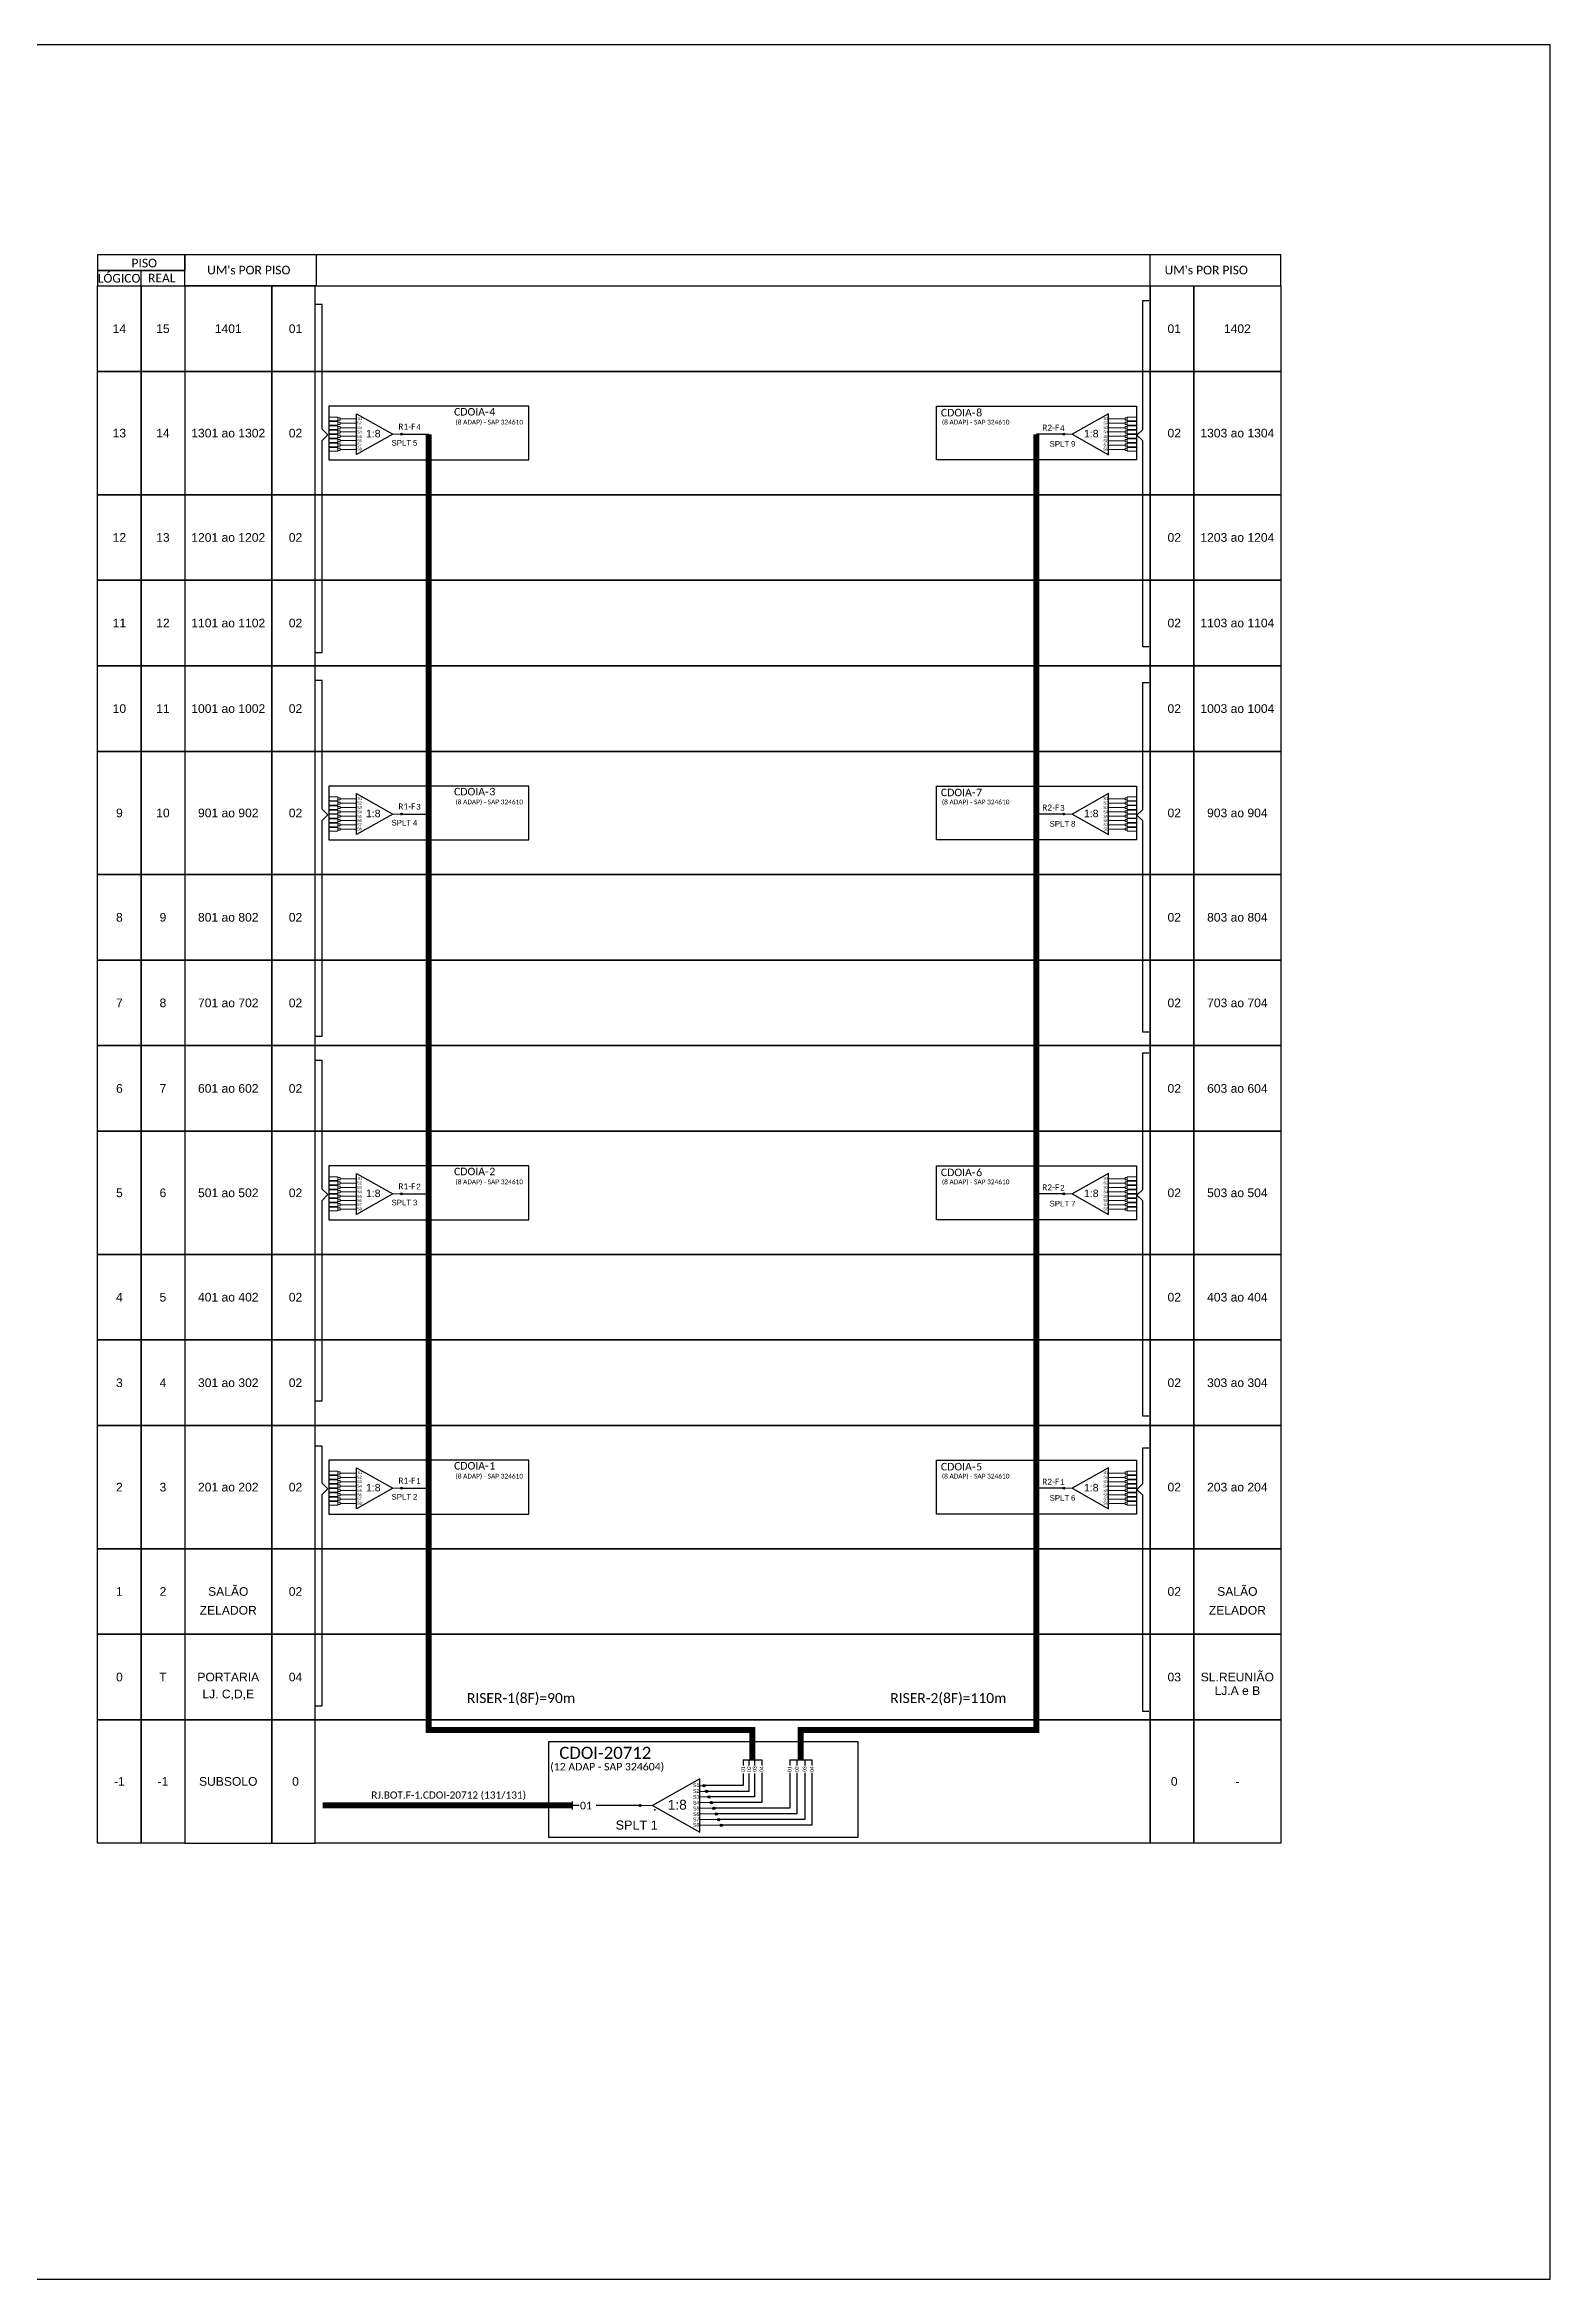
# Model space of a CAD drawing. Extents: x -89 to 1702, y 705 to 1299.
# Drawn here: x 1301 to 1702, y 705 to 1299 of the extents above; entities that cross this region are included whole.
import ezdxf
from ezdxf.enums import TextEntityAlignment as Align

# ---------------------------------------------------------------- set-up
doc = ezdxf.new("R2010")
doc.units = 0
doc.styles.add('ARIAL', font='arial.ttf')
doc.styles.add('WMF-Calibri0', font='CALIBRI.TTF')

# ---------------------------------------------------------------- blocks, each defined once
blk = doc.blocks.new('SPLT_1-8_SC-APC')
at = {"color": 1}
blk.add_lwpolyline([(-7.37, -2.1), (-17.04, -7.55), (-7.37, -13), (-7.37, -2.1)], dxfattribs=at)
at = {"color": 3, "lineweight": 0}
for points in [[(-2.99, -3.51), (-7.37, -3.51)], [(-7.37, -4.66), (-2.99, -4.66)], [(-7.37, -5.82), (-2.99, -5.82)], [(-2.41, -3.02), (-2.41, -4)], [(-2.41, -3.02), (0, -3.02)], [(-2.41, -4), (0, -4)], [(-2.41, -4.17), (-2.41, -5.16)], [(-2.41, -4.17), (0, -4.17)], [(-2.41, -5.16), (0, -5.16)], [(-2.41, -5.32), (-2.41, -6.31)], [(-2.41, -5.32), (0, -5.32)], [(-7.37, -6.97), (-2.99, -6.97)], [(-7.37, -8.12), (-2.99, -8.12)], [(-7.37, -9.28), (-2.99, -9.28)], [(-7.37, -10.43), (-2.99, -10.43)], [(-7.37, -11.58), (-2.99, -11.58)], [(-2.41, -6.31), (0, -6.31)], [(-2.41, -6.48), (-2.41, -7.46)], [(-2.41, -6.48), (0, -6.48)], [(-2.41, -7.46), (0, -7.46)], [(-2.41, -7.63), (-2.41, -8.62)], [(-2.41, -7.63), (0, -7.63)], [(-2.41, -8.62), (0, -8.62)], [(-2.41, -8.78), (-2.41, -9.77)], [(-2.41, -8.78), (0, -8.78)], [(-2.41, -9.77), (0, -9.77)], [(-2.41, -9.94), (-2.41, -10.92)], [(-2.41, -9.94), (0, -9.94)], [(-2.41, -10.92), (0, -10.92)], [(-2.41, -11.09), (-2.41, -12.08)], [(-2.41, -11.09), (0, -11.09)], [(-2.41, -12.08), (0, -12.08)]]:
    blk.add_lwpolyline(points, dxfattribs=at)
for points in [[(-2.99, -3.22), (-2.41, -3.22), (-2.41, -3.8), (-2.99, -3.8)], [(-2.99, -4.38), (-2.41, -4.38), (-2.41, -4.95), (-2.99, -4.95)], [(-2.99, -5.53), (-2.41, -5.53), (-2.41, -6.1), (-2.99, -6.1)], [(-2.99, -6.68), (-2.41, -6.68), (-2.41, -7.26), (-2.99, -7.26)], [(-2.99, -7.84), (-2.41, -7.84), (-2.41, -8.41), (-2.99, -8.41)], [(-2.99, -8.99), (-2.41, -8.99), (-2.41, -9.56), (-2.99, -9.56)], [(-2.99, -10.14), (-2.41, -10.14), (-2.41, -10.72), (-2.99, -10.72)], [(-2.99, -11.3), (-2.41, -11.3), (-2.41, -11.87), (-2.99, -11.87)]]:
    blk.add_lwpolyline(points, close=True, dxfattribs=at)
at = {"color": 1, "lineweight": 0}
blk.add_lwpolyline([(-17.04, -7.55), (-19.26, -7.55)], dxfattribs=at)
at = {"color": 1, "style": 'ARIAL'}
for s, height, p in [('S1', 0.75, (-8.74, -3.78)), ('S2', 0.75, (-8.74, -4.97)), ('S3', 0.75, (-8.74, -6.18)), ('1:8', 2, (-13.91, -8.4)), ('S4', 0.75, (-8.74, -7.36)), ('S5', 0.75, (-8.74, -8.57)), ('S6', 0.75, (-8.74, -9.69)), ('S7', 0.75, (-8.74, -10.78)), ('S8', 0.75, (-8.74, -11.9))]:
    blk.add_text(s, height=height, dxfattribs=at).set_placement(p)
blk = doc.blocks.new('SPLT_1-8_DIV_DIR')
h = blk.add_hatch(color=3)
h.dxf.hatch_style = 1
edge = h.paths.add_edge_path()
edge.add_arc((12.77, 4.04), 0.242, 0, 360)
h = blk.add_hatch(color=3)
h.dxf.hatch_style = 1
edge = h.paths.add_edge_path()
edge.add_arc((13.27, 2.88), 0.242, 0, 360)
h = blk.add_hatch(color=3)
h.dxf.hatch_style = 1
edge = h.paths.add_edge_path()
edge.add_arc((13.77, 1.73), 0.242, 0, 360)
h = blk.add_hatch(color=3)
h.dxf.hatch_style = 1
edge = h.paths.add_edge_path()
edge.add_arc((14.27, 0.58), 0.242, 0, 360)
h = blk.add_hatch(color=3)
h.dxf.hatch_style = 1
edge = h.paths.add_edge_path()
edge.add_arc((14.77, -0.58), 0.242, 0, 360)
h = blk.add_hatch(color=3)
h.dxf.hatch_style = 1
edge = h.paths.add_edge_path()
edge.add_arc((15.27, -1.73), 0.242, 0, 360)
h = blk.add_hatch(color=3)
h.dxf.hatch_style = 1
edge = h.paths.add_edge_path()
edge.add_arc((15.77, -2.88), 0.242, 0, 360)
h = blk.add_hatch(color=3)
h.dxf.hatch_style = 1
edge = h.paths.add_edge_path()
edge.add_arc((16.27, -4.04), 0.242, 0, 360)
at = {"color": 1}
blk.add_lwpolyline([(11.89, 5.45), (2.22, 0), (11.89, -5.45), (11.89, 5.45)], dxfattribs=at)
at = {"color": 1, "lineweight": 0}
blk.add_lwpolyline([(2.22, 0), (0, 0)], dxfattribs=at)
at = {"color": 7, "lineweight": 0}
for points in [[(12.77, 4.04), (11.89, 4.04)], [(11.89, 2.88), (13.27, 2.88)], [(11.89, 1.73), (13.77, 1.73)], [(11.89, 0.58), (14.27, 0.58)], [(11.89, -0.58), (14.77, -0.58)], [(11.89, -1.73), (15.27, -1.73)], [(11.89, -2.88), (15.77, -2.88)], [(11.89, -4.04), (16.27, -4.04)]]:
    blk.add_lwpolyline(points, dxfattribs=at)
at = {"color": 3}
for centre in [(12.77, 4.04), (13.27, 2.88), (13.77, 1.73), (14.27, 0.58), (14.77, -0.58), (15.27, -1.73), (15.77, -2.88), (16.27, -4.04)]:
    blk.add_circle(centre, 0.242, dxfattribs=at)
at = {"color": 1, "style": 'ARIAL'}
for s, height, p in [('1:8', 2, (5.35, -0.85)), ('S1', 0.75, (10.52, 3.77)), ('S2', 0.75, (10.52, 2.58)), ('S3', 0.75, (10.52, 1.37)), ('S4', 0.75, (10.52, 0.19)), ('S5', 0.75, (10.52, -1.02)), ('S6', 0.75, (10.52, -2.14)), ('S7', 0.75, (10.52, -3.24)), ('S8', 0.75, (10.52, -4.36))]:
    blk.add_text(s, height=height, dxfattribs=at).set_placement(p)

msp = doc.modelspace()

# ---------------------------------------------------------------- hatches: boundary and pattern name
h = msp.add_hatch(color=3)
h.dxf.hatch_style = 1
edge = h.paths.add_edge_path()
edge.add_arc((1396.23, 1195.49), 0.256, 0, 360)
h = msp.add_hatch(color=3)
h.dxf.hatch_style = 1
edge = h.paths.add_edge_path()
edge.add_arc((1572.27, 1195.49), 0.256, 0, 360)
h = msp.add_hatch(color=3)
h.dxf.hatch_style = 1
edge = h.paths.add_edge_path()
edge.add_arc((1396.23, 1094.52), 0.256, 0, 360)
h = msp.add_hatch(color=3)
h.dxf.hatch_style = 1
edge = h.paths.add_edge_path()
edge.add_arc((1572.27, 1094.52), 0.256, 0, 360)
h = msp.add_hatch(color=3)
h.dxf.hatch_style = 1
edge = h.paths.add_edge_path()
edge.add_arc((1396.23, 993.54), 0.256, 0, 360)
h = msp.add_hatch(color=3)
h.dxf.hatch_style = 1
edge = h.paths.add_edge_path()
edge.add_arc((1572.27, 993.54), 0.256, 0, 360)
h = msp.add_hatch(color=3)
h.dxf.hatch_style = 1
edge = h.paths.add_edge_path()
edge.add_arc((1396.23, 915.31), 0.256, 0, 360)
h = msp.add_hatch(color=3)
h.dxf.hatch_style = 1
edge = h.paths.add_edge_path()
edge.add_arc((1572.27, 915.31), 0.256, 0, 360)
h = msp.add_hatch(color=3)
h.dxf.hatch_style = 1
edge = h.paths.add_edge_path()
edge.add_arc((1459.66, 830.97), 0.41, 0, 360)

# ---------------------------------------------------------------- linework, layer by layer
for points in [[(863, 705.02), (1701.56, 705.02), (1701.56, 1299.02), (863, 1299.02), (863, 705.02)], [(1338.65, 1234.9), (1629.97, 1234.9), (1629.97, 1243.12), (1338.65, 1243.12), (1338.65, 1243.12), (1338.65, 1239.01)], [(1373.7, 1234.9), (1373.7, 1243.12)], [(1595.24, 1234.9), (1595.24, 1243.12)], [(1327.07, 1234.9), (1327.07, 1239.01)]]:
    msp.add_lwpolyline(points)
for points in [[(1315.5, 1239.01), (1338.65, 1239.01), (1338.65, 1243.12), (1315.5, 1243.12)], [(1315.5, 1234.9), (1338.65, 1234.9), (1338.65, 1239.01), (1315.5, 1239.01)], [(1315.5, 1234.9), (1327.07, 1234.9), (1327.07, 1212.16), (1315.5, 1212.16)], [(1327.07, 1234.9), (1338.65, 1234.9), (1338.65, 1212.16), (1327.07, 1212.16)], [(1361.79, 1234.9), (1338.65, 1234.9), (1338.65, 1212.16), (1361.79, 1212.16)], [(1373.36, 1234.9), (1361.79, 1234.9), (1361.79, 1212.16), (1373.36, 1212.16)], [(1373.36, 1234.9), (1595.26, 1234.9), (1595.26, 1212.16), (1373.36, 1212.16)], [(1595.26, 1234.9), (1606.83, 1234.9), (1606.83, 1212.16), (1595.26, 1212.16)], [(1606.83, 1234.9), (1629.97, 1234.9), (1629.97, 1212.16), (1606.83, 1212.16)], [(1315.5, 1212.16), (1327.07, 1212.16), (1327.07, 1179.41), (1315.5, 1179.41)], [(1327.07, 1212.16), (1338.65, 1212.16), (1338.65, 1179.41), (1327.07, 1179.41)], [(1361.79, 1212.16), (1338.65, 1212.16), (1338.65, 1179.41), (1361.79, 1179.41)], [(1373.36, 1212.16), (1361.79, 1212.16), (1361.79, 1179.41), (1373.36, 1179.41)], [(1373.36, 1212.16), (1595.26, 1212.16), (1595.26, 1179.41), (1373.36, 1179.41)], [(1595.26, 1212.16), (1606.83, 1212.16), (1606.83, 1179.41), (1595.26, 1179.41)], [(1606.83, 1212.16), (1629.97, 1212.16), (1629.97, 1179.41), (1606.83, 1179.41)], [(1315.5, 1179.41), (1327.07, 1179.41), (1327.07, 1156.67), (1315.5, 1156.67)], [(1327.07, 1179.41), (1338.65, 1179.41), (1338.65, 1156.67), (1327.07, 1156.67)], [(1361.79, 1179.41), (1338.65, 1179.41), (1338.65, 1156.67), (1361.79, 1156.67)], [(1373.36, 1179.41), (1361.79, 1179.41), (1361.79, 1156.67), (1373.36, 1156.67)], [(1373.36, 1179.41), (1595.26, 1179.41), (1595.26, 1156.67), (1373.36, 1156.67)], [(1595.26, 1179.41), (1606.83, 1179.41), (1606.83, 1156.67), (1595.26, 1156.67)], [(1606.83, 1179.41), (1629.97, 1179.41), (1629.97, 1156.67), (1606.83, 1156.67)], [(1315.5, 1156.67), (1327.07, 1156.67), (1327.07, 1133.92), (1315.5, 1133.92)], [(1327.07, 1156.67), (1338.65, 1156.67), (1338.65, 1133.92), (1327.07, 1133.92)], [(1327.07, 1156.67), (1338.65, 1156.67), (1338.65, 1133.92), (1327.07, 1133.92)], [(1361.79, 1156.67), (1338.65, 1156.67), (1338.65, 1133.92), (1361.79, 1133.92)], [(1373.36, 1156.67), (1361.79, 1156.67), (1361.79, 1133.92), (1373.36, 1133.92)], [(1373.36, 1156.67), (1595.26, 1156.67), (1595.26, 1133.92), (1373.36, 1133.92)], [(1595.26, 1156.67), (1606.83, 1156.67), (1606.83, 1133.92), (1595.26, 1133.92)], [(1606.83, 1156.67), (1629.97, 1156.67), (1629.97, 1133.92), (1606.83, 1133.92)], [(1315.5, 1133.92), (1327.07, 1133.92), (1327.07, 1111.18), (1315.5, 1111.18)], [(1327.07, 1133.92), (1338.65, 1133.92), (1338.65, 1111.18), (1327.07, 1111.18)], [(1327.07, 1133.92), (1338.65, 1133.92), (1338.65, 1111.18), (1327.07, 1111.18)], [(1361.79, 1133.92), (1338.65, 1133.92), (1338.65, 1111.18), (1361.79, 1111.18)], [(1373.36, 1133.92), (1361.79, 1133.92), (1361.79, 1111.18), (1373.36, 1111.18)], [(1373.36, 1133.92), (1595.26, 1133.92), (1595.26, 1111.18), (1373.36, 1111.18)], [(1595.26, 1133.92), (1606.83, 1133.92), (1606.83, 1111.18), (1595.26, 1111.18)], [(1606.83, 1133.92), (1629.97, 1133.92), (1629.97, 1111.18), (1606.83, 1111.18)], [(1315.5, 1111.18), (1327.07, 1111.18), (1327.07, 1078.44), (1315.5, 1078.44)], [(1327.07, 1111.18), (1338.65, 1111.18), (1338.65, 1078.44), (1327.07, 1078.44)], [(1327.07, 1111.18), (1338.65, 1111.18), (1338.65, 1078.44), (1327.07, 1078.44)], [(1361.79, 1111.18), (1338.65, 1111.18), (1338.65, 1078.44), (1361.79, 1078.44)], [(1373.36, 1111.18), (1361.79, 1111.18), (1361.79, 1078.44), (1373.36, 1078.44)], [(1373.36, 1111.18), (1595.26, 1111.18), (1595.26, 1078.44), (1373.36, 1078.44)], [(1595.26, 1111.18), (1606.83, 1111.18), (1606.83, 1078.44), (1595.26, 1078.44)], [(1606.83, 1111.18), (1629.97, 1111.18), (1629.97, 1078.44), (1606.83, 1078.44)], [(1315.5, 1078.44), (1327.07, 1078.44), (1327.07, 1055.69), (1315.5, 1055.69)], [(1327.07, 1078.44), (1338.65, 1078.44), (1338.65, 1055.69), (1327.07, 1055.69)], [(1327.07, 1078.44), (1338.65, 1078.44), (1338.65, 1055.69), (1327.07, 1055.69)], [(1361.79, 1078.44), (1338.65, 1078.44), (1338.65, 1055.69), (1361.79, 1055.69)], [(1373.36, 1078.44), (1361.79, 1078.44), (1361.79, 1055.69), (1373.36, 1055.69)], [(1373.36, 1078.44), (1595.26, 1078.44), (1595.26, 1055.69), (1373.36, 1055.69)], [(1595.26, 1078.44), (1606.83, 1078.44), (1606.83, 1055.69), (1595.26, 1055.69)], [(1606.83, 1078.44), (1629.97, 1078.44), (1629.97, 1055.69), (1606.83, 1055.69)], [(1315.5, 1055.69), (1327.07, 1055.69), (1327.07, 1032.95), (1315.5, 1032.95)], [(1327.07, 1055.69), (1338.65, 1055.69), (1338.65, 1032.95), (1327.07, 1032.95)], [(1327.07, 1055.69), (1338.65, 1055.69), (1338.65, 1032.95), (1327.07, 1032.95)], [(1361.79, 1055.69), (1338.65, 1055.69), (1338.65, 1032.95), (1361.79, 1032.95)], [(1373.36, 1055.69), (1361.79, 1055.69), (1361.79, 1032.95), (1373.36, 1032.95)], [(1373.36, 1055.69), (1595.26, 1055.69), (1595.26, 1032.95), (1373.36, 1032.95)], [(1595.26, 1055.69), (1606.83, 1055.69), (1606.83, 1032.95), (1595.26, 1032.95)], [(1606.83, 1055.69), (1629.97, 1055.69), (1629.97, 1032.95), (1606.83, 1032.95)], [(1315.5, 1032.95), (1327.07, 1032.95), (1327.07, 1010.21), (1315.5, 1010.21)], [(1327.07, 1032.95), (1338.65, 1032.95), (1338.65, 1010.21), (1327.07, 1010.21)], [(1327.07, 1032.95), (1338.65, 1032.95), (1338.65, 1010.21), (1327.07, 1010.21)], [(1361.79, 1032.95), (1338.65, 1032.95), (1338.65, 1010.21), (1361.79, 1010.21)], [(1373.36, 1032.95), (1361.79, 1032.95), (1361.79, 1010.21), (1373.36, 1010.21)], [(1373.36, 1032.95), (1595.26, 1032.95), (1595.26, 1010.21), (1373.36, 1010.21)], [(1595.26, 1032.95), (1606.83, 1032.95), (1606.83, 1010.21), (1595.26, 1010.21)], [(1606.83, 1032.95), (1629.97, 1032.95), (1629.97, 1010.21), (1606.83, 1010.21)], [(1315.5, 1010.21), (1327.07, 1010.21), (1327.07, 977.46), (1315.5, 977.46)], [(1327.07, 1010.21), (1338.65, 1010.21), (1338.65, 977.46), (1327.07, 977.46)], [(1327.07, 1010.21), (1338.65, 1010.21), (1338.65, 977.46), (1327.07, 977.46)], [(1361.79, 1010.21), (1338.65, 1010.21), (1338.65, 977.46), (1361.79, 977.46)], [(1373.36, 1010.21), (1361.79, 1010.21), (1361.79, 977.46), (1373.36, 977.46)], [(1373.36, 1010.21), (1595.26, 1010.21), (1595.26, 977.46), (1373.36, 977.46)], [(1595.26, 1010.21), (1606.83, 1010.21), (1606.83, 977.46), (1595.26, 977.46)], [(1606.83, 1010.21), (1629.97, 1010.21), (1629.97, 977.46), (1606.83, 977.46)], [(1315.5, 977.46), (1327.07, 977.46), (1327.07, 954.72), (1315.5, 954.72)], [(1327.07, 977.46), (1338.65, 977.46), (1338.65, 954.72), (1327.07, 954.72)], [(1327.07, 977.46), (1338.65, 977.46), (1338.65, 954.72), (1327.07, 954.72)], [(1361.79, 977.46), (1338.65, 977.46), (1338.65, 954.72), (1361.79, 954.72)], [(1373.36, 977.46), (1361.79, 977.46), (1361.79, 954.72), (1373.36, 954.72)], [(1373.36, 977.46), (1595.26, 977.46), (1595.26, 954.72), (1373.36, 954.72)], [(1595.26, 977.46), (1606.83, 977.46), (1606.83, 954.72), (1595.26, 954.72)], [(1606.83, 977.46), (1629.97, 977.46), (1629.97, 954.72), (1606.83, 954.72)], [(1315.5, 954.72), (1327.07, 954.72), (1327.07, 931.97), (1315.5, 931.97)], [(1327.07, 954.72), (1338.65, 954.72), (1338.65, 931.97), (1327.07, 931.97)], [(1327.07, 954.72), (1338.65, 954.72), (1338.65, 931.97), (1327.07, 931.97)], [(1361.79, 954.72), (1338.65, 954.72), (1338.65, 931.97), (1361.79, 931.97)], [(1373.36, 954.72), (1361.79, 954.72), (1361.79, 931.97), (1373.36, 931.97)], [(1373.36, 954.72), (1595.26, 954.72), (1595.26, 931.97), (1373.36, 931.97)], [(1595.26, 954.72), (1606.83, 954.72), (1606.83, 931.97), (1595.26, 931.97)], [(1606.83, 954.72), (1629.97, 954.72), (1629.97, 931.97), (1606.83, 931.97)], [(1315.5, 931.97), (1327.07, 931.97), (1327.07, 899.23), (1315.5, 899.23)], [(1327.07, 931.97), (1338.65, 931.97), (1338.65, 899.23), (1327.07, 899.23)], [(1327.07, 931.97), (1338.65, 931.97), (1338.65, 899.23), (1327.07, 899.23)], [(1361.79, 931.97), (1338.65, 931.97), (1338.65, 899.23), (1361.79, 899.23)], [(1373.36, 931.97), (1361.79, 931.97), (1361.79, 899.23), (1373.36, 899.23)], [(1373.36, 931.97), (1595.26, 931.97), (1595.26, 899.23), (1373.36, 899.23)], [(1595.26, 931.97), (1606.83, 931.97), (1606.83, 899.23), (1595.26, 899.23)], [(1606.83, 931.97), (1629.97, 931.97), (1629.97, 899.23), (1606.83, 899.23)], [(1315.5, 899.23), (1327.07, 899.23), (1327.07, 876.49), (1315.5, 876.49)], [(1327.07, 899.23), (1338.65, 899.23), (1338.65, 876.49), (1327.07, 876.49)], [(1327.07, 899.23), (1338.65, 899.23), (1338.65, 876.49), (1327.07, 876.49)], [(1361.79, 899.23), (1338.65, 899.23), (1338.65, 876.49), (1361.79, 876.49)], [(1373.36, 899.23), (1361.79, 899.23), (1361.79, 876.49), (1373.36, 876.49)], [(1373.36, 899.23), (1595.26, 899.23), (1595.26, 876.49), (1373.36, 876.49)], [(1595.26, 899.23), (1606.83, 899.23), (1606.83, 876.49), (1595.26, 876.49)], [(1606.83, 899.23), (1629.97, 899.23), (1629.97, 876.49), (1606.83, 876.49)], [(1315.5, 876.49), (1327.07, 876.49), (1327.07, 853.74), (1315.5, 853.74)], [(1327.07, 876.49), (1338.65, 876.49), (1338.65, 853.74), (1327.07, 853.74)], [(1361.79, 876.49), (1338.65, 876.49), (1338.65, 853.74), (1361.79, 853.74)], [(1373.36, 876.49), (1361.79, 876.49), (1361.79, 853.74), (1373.36, 853.74)], [(1373.36, 876.49), (1595.26, 876.49), (1595.26, 853.74), (1373.36, 853.74)], [(1595.26, 876.49), (1606.83, 876.49), (1606.83, 853.74), (1595.26, 853.74)], [(1606.83, 876.49), (1629.97, 876.49), (1629.97, 853.74), (1606.83, 853.74)], [(1315.5, 853.74), (1327.07, 853.74), (1327.07, 821), (1315.5, 821)], [(1327.07, 853.74), (1338.65, 853.74), (1338.65, 821), (1327.07, 821)], [(1361.79, 853.74), (1338.65, 853.74), (1338.65, 821), (1361.79, 821)], [(1373.36, 853.74), (1361.79, 853.74), (1361.79, 821), (1373.36, 821)], [(1373.36, 853.74), (1595.26, 853.74), (1595.26, 821), (1373.36, 821)], [(1595.26, 853.74), (1606.83, 853.74), (1606.83, 821), (1595.26, 821)], [(1606.83, 853.74), (1629.97, 853.74), (1629.97, 821), (1606.83, 821)]]:
    msp.add_lwpolyline(points, close=True)
at = {"color": 3}
for points in [[(1373.49, 1137.5), (1375.14, 1137.5), (1375.14, 1193.78), (1376.71, 1195.29), (1375.14, 1196.79), (1375.14, 1230), (1373.49, 1230)], [(1594.9, 1139), (1593.25, 1139), (1593.24, 1193.68), (1591.68, 1195.19), (1593.24, 1196.7), (1593.24, 1231), (1594.9, 1231)], [(1373.49, 1035.5), (1375.14, 1035.5), (1375.14, 1092.8), (1376.71, 1094.31), (1375.14, 1095.82), (1375.14, 1130), (1373.49, 1130)], [(1594.9, 1036.5), (1593.25, 1036.5), (1593.24, 1092.71), (1591.68, 1094.22), (1593.24, 1095.73), (1593.24, 1129.5), (1594.9, 1129.5)], [(1373.49, 938.5), (1375.14, 938.5), (1375.14, 991.83), (1376.71, 993.34), (1375.14, 994.84), (1375.14, 1029), (1373.49, 1029)], [(1594.9, 934.5), (1593.25, 934.5), (1593.24, 991.74), (1591.68, 993.24), (1593.24, 994.75), (1593.24, 1031), (1594.9, 1031)], [(1373.49, 857.5), (1375.14, 857.5), (1375.14, 913.6), (1376.71, 915.11), (1375.14, 916.61), (1375.14, 926.5), (1373.49, 926.5)], [(1594.9, 856), (1593.25, 856), (1593.24, 913.5), (1591.68, 915.01), (1593.24, 916.52), (1593.24, 926), (1594.9, 926)], [(1443.44, 830.98), (1441.66, 830.98)], [(1460.07, 830.98), (1448.04, 830.98)]]:
    msp.add_lwpolyline(points, dxfattribs=at)
at = {"color": 1}
for points in [[(1430.06, 1202.94), (1376.94, 1202.94), (1376.94, 1188.63), (1430.06, 1188.63)], [(1538.44, 1202.94), (1591.56, 1202.94), (1591.56, 1188.63), (1538.44, 1188.63)], [(1430.06, 1101.97), (1376.94, 1101.97), (1376.94, 1087.65), (1430.06, 1087.65)], [(1538.44, 1101.97), (1591.56, 1101.97), (1591.56, 1087.65), (1538.44, 1087.65)], [(1430.06, 1000.99), (1376.94, 1000.99), (1376.94, 986.68), (1430.06, 986.68)], [(1538.44, 1000.99), (1591.56, 1000.99), (1591.56, 986.68), (1538.44, 986.68)], [(1430.06, 922.76), (1376.94, 922.76), (1376.94, 908.44), (1430.06, 908.44)], [(1538.44, 922.76), (1591.56, 922.76), (1591.56, 908.44), (1538.44, 908.44)], [(1435.42, 848), (1517.58, 848), (1517.58, 822.44), (1435.42, 822.44)]]:
    msp.add_lwpolyline(points, close=True, dxfattribs=at)
at = {"color": 3, "lineweight": 0}
for points in [[(1379.38, 1200.02), (1376.96, 1200.02)], [(1379.38, 1200.02), (1379.38, 1199.04)], [(1379.38, 1199.04), (1376.96, 1199.04)], [(1379.38, 1198.87), (1376.96, 1198.87)], [(1379.38, 1197.88), (1376.96, 1197.88)], [(1379.38, 1197.72), (1376.96, 1197.72)], [(1379.38, 1196.73), (1376.96, 1196.73)], [(1379.38, 1196.56), (1376.96, 1196.56)], [(1379.38, 1195.58), (1376.96, 1195.58)], [(1379.38, 1195.41), (1376.96, 1195.41)], [(1379.38, 1194.42), (1376.96, 1194.42)], [(1379.38, 1194.26), (1376.96, 1194.26)], [(1379.38, 1198.87), (1379.38, 1197.88)], [(1379.38, 1197.72), (1379.38, 1196.73)], [(1379.38, 1196.56), (1379.38, 1195.58)], [(1379.38, 1195.41), (1379.38, 1194.42)], [(1379.38, 1194.26), (1379.38, 1193.27)], [(1379.96, 1199.53), (1384.33, 1199.53)], [(1384.33, 1198.38), (1379.96, 1198.38)], [(1384.33, 1197.22), (1379.96, 1197.22)], [(1384.33, 1196.07), (1379.96, 1196.07)], [(1384.33, 1194.92), (1379.96, 1194.92)], [(1379.38, 1193.27), (1376.96, 1193.27)], [(1379.38, 1193.11), (1376.96, 1193.11)], [(1379.38, 1192.12), (1376.96, 1192.12)], [(1379.38, 1191.95), (1376.96, 1191.95)], [(1379.38, 1190.97), (1376.96, 1190.97)], [(1379.38, 1193.11), (1379.38, 1192.12)], [(1379.38, 1191.95), (1379.38, 1190.97)], [(1384.33, 1193.77), (1379.96, 1193.77)], [(1384.33, 1192.61), (1379.96, 1192.61)], [(1384.33, 1191.46), (1379.96, 1191.46)], [(1379.38, 1099.05), (1376.96, 1099.05)], [(1379.38, 1099.05), (1379.38, 1098.06)], [(1379.38, 1098.06), (1376.96, 1098.06)], [(1379.38, 1097.9), (1376.96, 1097.9)], [(1379.38, 1096.91), (1376.96, 1096.91)], [(1379.38, 1096.74), (1376.96, 1096.74)], [(1379.38, 1095.76), (1376.96, 1095.76)], [(1379.38, 1095.59), (1376.96, 1095.59)], [(1379.38, 1094.6), (1376.96, 1094.6)], [(1379.38, 1094.44), (1376.96, 1094.44)], [(1379.38, 1093.45), (1376.96, 1093.45)], [(1379.38, 1093.28), (1376.96, 1093.28)], [(1379.38, 1097.9), (1379.38, 1096.91)], [(1379.38, 1096.74), (1379.38, 1095.76)], [(1379.38, 1095.59), (1379.38, 1094.6)], [(1379.38, 1094.44), (1379.38, 1093.45)], [(1379.38, 1093.28), (1379.38, 1092.3)], [(1379.96, 1098.56), (1384.33, 1098.56)], [(1384.33, 1097.4), (1379.96, 1097.4)], [(1384.33, 1096.25), (1379.96, 1096.25)], [(1384.33, 1095.1), (1379.96, 1095.1)], [(1384.33, 1093.94), (1379.96, 1093.94)], [(1379.38, 1092.3), (1376.96, 1092.3)], [(1379.38, 1092.13), (1376.96, 1092.13)], [(1379.38, 1091.14), (1376.96, 1091.14)], [(1379.38, 1090.98), (1376.96, 1090.98)], [(1379.38, 1089.99), (1376.96, 1089.99)], [(1379.38, 1092.13), (1379.38, 1091.14)], [(1379.38, 1090.98), (1379.38, 1089.99)], [(1384.33, 1092.79), (1379.96, 1092.79)], [(1384.33, 1091.64), (1379.96, 1091.64)], [(1384.33, 1090.48), (1379.96, 1090.48)], [(1379.38, 998.07), (1376.96, 998.07)], [(1379.38, 998.07), (1379.38, 997.09)], [(1379.38, 997.09), (1376.96, 997.09)], [(1379.38, 996.92), (1376.96, 996.92)], [(1379.38, 995.93), (1376.96, 995.93)], [(1379.38, 995.77), (1376.96, 995.77)], [(1379.38, 994.78), (1376.96, 994.78)], [(1379.38, 994.61), (1376.96, 994.61)], [(1379.38, 993.63), (1376.96, 993.63)], [(1379.38, 993.46), (1376.96, 993.46)], [(1379.38, 992.47), (1376.96, 992.47)], [(1379.38, 992.31), (1376.96, 992.31)], [(1379.38, 996.92), (1379.38, 995.93)], [(1379.38, 995.77), (1379.38, 994.78)], [(1379.38, 994.61), (1379.38, 993.63)], [(1379.38, 993.46), (1379.38, 992.47)], [(1379.38, 992.31), (1379.38, 991.32)], [(1379.96, 997.58), (1384.33, 997.58)], [(1384.33, 996.43), (1379.96, 996.43)], [(1384.33, 995.27), (1379.96, 995.27)], [(1384.33, 994.12), (1379.96, 994.12)], [(1384.33, 992.97), (1379.96, 992.97)], [(1379.38, 991.32), (1376.96, 991.32)], [(1379.38, 991.16), (1376.96, 991.16)], [(1379.38, 990.17), (1376.96, 990.17)], [(1379.38, 990), (1376.96, 990)], [(1379.38, 989.02), (1376.96, 989.02)], [(1379.38, 991.16), (1379.38, 990.17)], [(1379.38, 990), (1379.38, 989.02)], [(1384.33, 991.82), (1379.96, 991.82)], [(1384.33, 990.66), (1379.96, 990.66)], [(1384.33, 989.51), (1379.96, 989.51)], [(1379.38, 919.84), (1376.96, 919.84)], [(1379.38, 918.86), (1376.96, 918.86)], [(1379.38, 918.69), (1376.96, 918.69)], [(1379.38, 917.7), (1376.96, 917.7)], [(1379.38, 917.54), (1376.96, 917.54)], [(1379.38, 916.55), (1376.96, 916.55)], [(1379.38, 916.38), (1376.96, 916.38)], [(1379.38, 915.4), (1376.96, 915.4)], [(1379.38, 915.23), (1376.96, 915.23)], [(1379.38, 919.84), (1379.38, 918.86)], [(1379.38, 918.69), (1379.38, 917.7)], [(1379.38, 917.54), (1379.38, 916.55)], [(1379.38, 916.38), (1379.38, 915.4)], [(1379.38, 915.23), (1379.38, 914.24)], [(1379.96, 919.35), (1384.33, 919.35)], [(1384.33, 918.2), (1379.96, 918.2)], [(1384.33, 917.04), (1379.96, 917.04)], [(1384.33, 915.89), (1379.96, 915.89)], [(1379.38, 914.24), (1376.96, 914.24)], [(1379.38, 914.08), (1376.96, 914.08)], [(1379.38, 913.09), (1376.96, 913.09)], [(1379.38, 912.92), (1376.96, 912.92)], [(1379.38, 911.94), (1376.96, 911.94)], [(1379.38, 911.77), (1376.96, 911.77)], [(1379.38, 910.78), (1376.96, 910.78)], [(1379.38, 914.08), (1379.38, 913.09)], [(1379.38, 912.92), (1379.38, 911.94)], [(1379.38, 911.77), (1379.38, 910.78)], [(1384.33, 914.74), (1379.96, 914.74)], [(1384.33, 913.58), (1379.96, 913.58)], [(1384.33, 912.43), (1379.96, 912.43)], [(1384.33, 911.28), (1379.96, 911.28)]]:
    msp.add_lwpolyline(points, dxfattribs=at)
at = {"color": 1}
for points in [[(1384.33, 1200.94), (1394, 1195.49), (1384.33, 1190.05), (1384.33, 1200.94)], [(1384.33, 1099.97), (1394, 1094.52), (1384.33, 1089.07), (1384.33, 1099.97)], [(1384.33, 998.99), (1394, 993.54), (1384.33, 988.1), (1384.33, 998.99)], [(1384.33, 920.76), (1394, 915.31), (1384.33, 909.86), (1384.33, 920.76)], [(1441.66, 832.03), (1441.66, 829.94)]]:
    msp.add_lwpolyline(points, dxfattribs=at)
at = {"color": 3, "lineweight": 0}
for points in [[(1379.96, 1199.82), (1379.38, 1199.82), (1379.38, 1199.24), (1379.96, 1199.24)], [(1379.96, 1198.66), (1379.38, 1198.66), (1379.38, 1198.09), (1379.96, 1198.09)], [(1379.96, 1197.51), (1379.38, 1197.51), (1379.38, 1196.94), (1379.96, 1196.94)], [(1379.96, 1196.36), (1379.38, 1196.36), (1379.38, 1195.78), (1379.96, 1195.78)], [(1379.96, 1195.2), (1379.38, 1195.2), (1379.38, 1194.63), (1379.96, 1194.63)], [(1379.96, 1194.05), (1379.38, 1194.05), (1379.38, 1193.48), (1379.96, 1193.48)], [(1379.96, 1192.9), (1379.38, 1192.9), (1379.38, 1192.33), (1379.96, 1192.33)], [(1379.96, 1191.75), (1379.38, 1191.75), (1379.38, 1191.17), (1379.96, 1191.17)], [(1379.96, 1098.84), (1379.38, 1098.84), (1379.38, 1098.27), (1379.96, 1098.27)], [(1379.96, 1097.69), (1379.38, 1097.69), (1379.38, 1097.12), (1379.96, 1097.12)], [(1379.96, 1096.54), (1379.38, 1096.54), (1379.38, 1095.96), (1379.96, 1095.96)], [(1379.96, 1095.38), (1379.38, 1095.38), (1379.38, 1094.81), (1379.96, 1094.81)], [(1379.96, 1094.23), (1379.38, 1094.23), (1379.38, 1093.66), (1379.96, 1093.66)], [(1379.96, 1093.08), (1379.38, 1093.08), (1379.38, 1092.5), (1379.96, 1092.5)], [(1379.96, 1091.92), (1379.38, 1091.92), (1379.38, 1091.35), (1379.96, 1091.35)], [(1379.96, 1090.77), (1379.38, 1090.77), (1379.38, 1090.2), (1379.96, 1090.2)], [(1379.96, 997.87), (1379.38, 997.87), (1379.38, 997.29), (1379.96, 997.29)], [(1379.96, 996.71), (1379.38, 996.71), (1379.38, 996.14), (1379.96, 996.14)], [(1379.96, 995.56), (1379.38, 995.56), (1379.38, 994.99), (1379.96, 994.99)], [(1379.96, 994.41), (1379.38, 994.41), (1379.38, 993.83), (1379.96, 993.83)], [(1379.96, 993.25), (1379.38, 993.25), (1379.38, 992.68), (1379.96, 992.68)], [(1379.96, 992.1), (1379.38, 992.1), (1379.38, 991.53), (1379.96, 991.53)], [(1379.96, 990.95), (1379.38, 990.95), (1379.38, 990.38), (1379.96, 990.38)], [(1379.96, 989.8), (1379.38, 989.8), (1379.38, 989.22), (1379.96, 989.22)], [(1379.96, 919.64), (1379.38, 919.64), (1379.38, 919.06), (1379.96, 919.06)], [(1379.96, 918.48), (1379.38, 918.48), (1379.38, 917.91), (1379.96, 917.91)], [(1379.96, 917.33), (1379.38, 917.33), (1379.38, 916.76), (1379.96, 916.76)], [(1379.96, 916.18), (1379.38, 916.18), (1379.38, 915.6), (1379.96, 915.6)], [(1379.96, 915.02), (1379.38, 915.02), (1379.38, 914.45), (1379.96, 914.45)], [(1379.96, 913.87), (1379.38, 913.87), (1379.38, 913.3), (1379.96, 913.3)], [(1379.96, 912.72), (1379.38, 912.72), (1379.38, 912.14), (1379.96, 912.14)], [(1379.96, 911.56), (1379.38, 911.56), (1379.38, 910.99), (1379.96, 910.99)]]:
    msp.add_lwpolyline(points, close=True, dxfattribs=at)
at = {"color": 1, "lineweight": 0}
for points in [[(1394, 1195.49), (1396.23, 1195.49)], [(1394, 1094.52), (1396.23, 1094.52)], [(1394, 993.54), (1396.23, 993.54)], [(1394, 915.31), (1396.23, 915.31)]]:
    msp.add_lwpolyline(points, dxfattribs=at)
at = {"color": 5}
for points in [[(1396.23, 1195.49), (1403.49, 1195.49)], [(1396.23, 1094.52), (1403.49, 1094.52)], [(1396.23, 993.54), (1403.49, 993.54)], [(1396.23, 915.31), (1403.49, 915.31)], [(1487.05, 839.47), (1487.02, 836.28), (1476.98, 836.28)], [(1488.58, 839.47), (1488.58, 834.73), (1477.63, 834.73)], [(1490.11, 839.47), (1490.11, 833.24), (1478.28, 833.24)], [(1492.02, 839.67), (1492.02, 831.77), (1478.93, 831.77)], [(1487.05, 843.07), (1487.05, 841.62)], [(1488.58, 843.07), (1488.58, 841.62)], [(1490.11, 843.07), (1490.11, 841.62)], [(1492.02, 843.07), (1492.02, 841.59)], [(1476.35, 836.28), (1476.35, 836.28)]]:
    msp.add_lwpolyline(points, dxfattribs=at)
at = {"color": 5, "const_width": 1.6}
msp.add_lwpolyline([(1403.49, 1195.49), (1403.49, 851), (1489.54, 851), (1489.54, 843.07)], dxfattribs=at)
at = {"color": 6, "const_width": 1.6}
msp.add_lwpolyline([(1502.37, 843.07), (1502.37, 851), (1565.01, 851), (1565.01, 1195.49)], dxfattribs=at)
at = {"color": 6}
for points in [[(1572.27, 1195.49), (1565.01, 1195.49)], [(1572.27, 1094.52), (1565.01, 1094.52)], [(1572.27, 993.54), (1565.01, 993.54)], [(1572.27, 915.31), (1565.01, 915.31)], [(1499.44, 839.67), (1499.44, 830.22), (1479.58, 830.22)], [(1501.36, 839.67), (1501.36, 828.72), (1480.23, 828.72)], [(1503.43, 839.67), (1503.43, 827.23), (1480.88, 827.23)], [(1505.31, 839.67), (1505.31, 825.73), (1481.53, 825.73)], [(1499.44, 843.07), (1499.44, 841.6)], [(1501.36, 843.07), (1501.36, 841.59)], [(1503.43, 843.07), (1503.43, 841.59)], [(1505.31, 843.07), (1505.31, 841.6)]]:
    msp.add_lwpolyline(points, dxfattribs=at)
at = {"color": 5, "ltscale": 0.5}
msp.add_lwpolyline([(1487.05, 843.07), (1492.02, 843.07)], dxfattribs=at)
at = {"color": 6, "ltscale": 0.5}
msp.add_lwpolyline([(1499.44, 843.07), (1505.31, 843.07)], dxfattribs=at)
at = {"color": 1, "const_width": 1.6}
msp.add_lwpolyline([(1375.31, 830.99), (1441.66, 830.98)], dxfattribs=at)
at = {"color": 3}
for centre in [(1396.23, 1195.49), (1572.27, 1195.49), (1396.23, 1094.52), (1572.27, 1094.52), (1396.23, 993.54), (1572.27, 993.54), (1396.23, 915.31), (1572.27, 915.31)]:
    msp.add_circle(centre, 0.256, dxfattribs=at)
msp.add_point((1463.63, 829.79))

# ---------------------------------------------------------------- block references
for p in [(1591.54, 1203.04), (1591.54, 1102.07), (1591.54, 1001.09), (1591.54, 922.86)]:
    msp.add_blockref('SPLT_1-8_SC-APC', p, dxfattribs=at)
at = {"xscale": 1.3, "yscale": 1.3, "zscale": 1.3}
msp.add_blockref('SPLT_1-8_DIV_DIR', (1460.07, 830.98), dxfattribs=at)

# ---------------------------------------------------------------- texts
at = {"style": 'WMF-Calibri0'}
for s, height, p in [('     PISO', 2.3, (1320.46, 1239.82)), ('  LÓGICO', 2.3, (1313.92, 1235.79)), ('    REAL', 2.3, (1325.68, 1235.85)), ("UM's POR PISO", 2.3, (1344.61, 1237.96)), ("UM's POR PISO", 2.3, (1599.07, 1237.96)), ('01', 2, (1443.7, 829.95))]:
    msp.add_text(s, height=height, dxfattribs=at).set_placement(p)
at = {"style": 'ARIAL'}
for s, p in [('14', (1321.29, 1223.53)), ('15', (1332.86, 1223.53)), ('1401', (1350.22, 1223.53)), ('01', (1368.1, 1223.53)), ('01', (1601.63, 1223.53)), ('1402', (1618.4, 1223.53)), ('13', (1321.29, 1195.78)), ('14', (1332.86, 1195.78)), ('1301 ao 1302', (1350.22, 1195.78)), ('02', (1368.1, 1195.78)), ('02', (1601.63, 1195.78)), ('1303 ao 1304', (1618.4, 1195.78)), ('12', (1321.29, 1168.04)), ('13', (1332.86, 1168.04)), ('1201 ao 1202', (1350.22, 1168.04)), ('02', (1368.1, 1168.04)), ('02', (1601.63, 1168.04)), ('1203 ao 1204', (1618.4, 1168.04)), ('11', (1321.29, 1145.3)), ('12', (1332.86, 1145.3)), ('1101 ao 1102', (1350.22, 1145.3)), ('02', (1368.1, 1145.3)), ('02', (1601.63, 1145.3)), ('1103 ao 1104', (1618.4, 1145.3)), ('10', (1321.29, 1122.55)), ('11', (1332.86, 1122.55)), ('1001 ao 1002', (1350.22, 1122.55)), ('02', (1368.1, 1122.55)), ('02', (1601.63, 1122.55)), ('1003 ao 1004', (1618.4, 1122.55)), ('9', (1321.29, 1094.81)), ('10', (1332.86, 1094.81)), ('901 ao 902', (1350.22, 1094.81)), ('02', (1368.1, 1094.81)), ('02', (1601.63, 1094.81)), ('903 ao 904', (1618.4, 1094.81)), ('8', (1321.29, 1067.07)), ('9', (1332.86, 1067.07)), ('801 ao 802', (1350.22, 1067.07)), ('02', (1368.1, 1067.07)), ('02', (1601.63, 1067.07)), ('803 ao 804', (1618.4, 1067.07)), ('7', (1321.29, 1044.32)), ('8', (1332.86, 1044.32)), ('701 ao 702', (1350.22, 1044.32)), ('02', (1368.1, 1044.32)), ('02', (1601.63, 1044.32)), ('703 ao 704', (1618.4, 1044.32)), ('6', (1321.29, 1021.58)), ('7', (1332.86, 1021.58)), ('601 ao 602', (1350.22, 1021.58)), ('02', (1368.1, 1021.58)), ('02', (1601.63, 1021.58)), ('603 ao 604', (1618.4, 1021.58)), ('5', (1321.29, 993.83)), ('6', (1332.86, 993.83)), ('501 ao 502', (1350.22, 993.83)), ('02', (1368.1, 993.83)), ('02', (1601.63, 993.83)), ('503 ao 504', (1618.4, 993.83)), ('4', (1321.29, 966.09)), ('5', (1332.86, 966.09)), ('401 ao 402', (1350.22, 966.09)), ('02', (1368.1, 966.09)), ('02', (1601.63, 966.09)), ('403 ao 404', (1618.4, 966.09)), ('3', (1321.29, 943.35)), ('4', (1332.86, 943.35)), ('301 ao 302', (1350.22, 943.35)), ('02', (1368.1, 943.35)), ('02', (1601.63, 943.35)), ('303 ao 304', (1618.4, 943.35)), ('2', (1321.29, 915.6)), ('3', (1332.86, 915.6)), ('201 ao 202', (1350.22, 915.6)), ('02', (1368.1, 915.6)), ('02', (1601.63, 915.6)), ('203 ao 204', (1618.4, 915.6)), ('1', (1321.29, 887.86)), ('2', (1332.86, 887.86)), ('SALÃO', (1350.22, 887.86)), ('02', (1368.1, 887.86)), ('02', (1601.63, 887.86)), ('SALÃO', (1618.4, 887.86)), ('ZELADOR', (1350.22, 882.86)), ('ZELADOR', (1618.4, 882.86)), ('0', (1321.29, 865.12)), ('T', (1332.86, 865.12)), ('PORTARIA', (1350.22, 865.12)), ('LJ. C,D,E', (1350.22, 860.62)), ('04', (1368.1, 865.12)), ('03', (1601.63, 865.12)), ('SL.REUNIÃO', (1618.4, 865.12)), ('LJ.A e B', (1618.4, 861.5)), ('-1', (1321.29, 837.37)), ('-1', (1332.86, 837.37)), ('SUBSOLO', (1350.22, 837.37)), ('0', (1368.1, 837.37)), ('0', (1601.63, 837.37)), ('-', (1618.4, 837.37))]:
    msp.add_text(s, height=2.3, dxfattribs=at).set_placement(p, align=Align.MIDDLE_CENTER)
at = {"color": 1}
for s, height, style, p in [('S1', 0.75, 'ARIAL', (1384.57, 1199.26)), ('CDOIA-', 2, 'WMF-Calibri0', (1410.23, 1200.45)), ('4', 2, 'WMF-Calibri0', (1419.61, 1200.45)), ('CDOIA-', 2, 'WMF-Calibri0', (1539.61, 1200.22)), ('8', 2, 'WMF-Calibri0', (1548.99, 1200.22)), ('S5', 0.75, 'ARIAL', (1384.42, 1194.47)), ('S3', 0.75, 'ARIAL', (1384.42, 1196.86)), ('S4', 0.75, 'ARIAL', (1384.43, 1195.69)), ('S6', 0.75, 'ARIAL', (1384.42, 1193.35)), ('S2', 0.75, 'ARIAL', (1384.43, 1198.07)), ('1:8', 2, 'ARIAL', (1386.81, 1194.64)), ('S7', 0.75, 'ARIAL', (1384.42, 1192.26)), ('S8', 0.75, 'ARIAL', (1384.42, 1191.14)), ('S1', 0.75, 'ARIAL', (1384.57, 1098.29)), ('CDOIA-', 2, 'WMF-Calibri0', (1410.23, 1099.47)), ('3', 2, 'WMF-Calibri0', (1419.61, 1099.47)), ('CDOIA-', 2, 'WMF-Calibri0', (1539.61, 1099.25)), ('7', 2, 'WMF-Calibri0', (1548.99, 1099.25)), ('S5', 0.75, 'ARIAL', (1384.42, 1093.5)), ('S3', 0.75, 'ARIAL', (1384.42, 1095.89)), ('S4', 0.75, 'ARIAL', (1384.43, 1094.71)), ('S6', 0.75, 'ARIAL', (1384.42, 1092.38)), ('S2', 0.75, 'ARIAL', (1384.43, 1097.1)), ('1:8', 2, 'ARIAL', (1386.81, 1093.67)), ('S7', 0.75, 'ARIAL', (1384.42, 1091.28)), ('S8', 0.75, 'ARIAL', (1384.42, 1090.16)), ('S1', 0.75, 'ARIAL', (1384.57, 997.31)), ('CDOIA-', 2, 'WMF-Calibri0', (1410.23, 998.5)), ('2', 2, 'WMF-Calibri0', (1419.61, 998.5)), ('CDOIA-', 2, 'WMF-Calibri0', (1539.61, 998.27)), ('6', 2, 'WMF-Calibri0', (1548.99, 998.27)), ('S5', 0.75, 'ARIAL', (1384.42, 992.52)), ('S3', 0.75, 'ARIAL', (1384.42, 994.91)), ('S4', 0.75, 'ARIAL', (1384.43, 993.74)), ('S6', 0.75, 'ARIAL', (1384.42, 991.4)), ('S2', 0.75, 'ARIAL', (1384.43, 996.12)), ('1:8', 2, 'ARIAL', (1386.81, 992.69)), ('S7', 0.75, 'ARIAL', (1384.42, 990.31)), ('S8', 0.75, 'ARIAL', (1384.42, 989.19)), ('CDOIA-', 2, 'WMF-Calibri0', (1410.23, 920.27)), ('1', 2, 'WMF-Calibri0', (1419.61, 920.27)), ('CDOIA-', 2, 'WMF-Calibri0', (1539.61, 920.04)), ('5', 2, 'WMF-Calibri0', (1548.99, 920.04)), ('S5', 0.75, 'ARIAL', (1384.42, 914.29)), ('S3', 0.75, 'ARIAL', (1384.42, 916.68)), ('S4', 0.75, 'ARIAL', (1384.43, 915.5)), ('S2', 0.75, 'ARIAL', (1384.43, 917.89)), ('S1', 0.75, 'ARIAL', (1384.57, 919.08)), ('1:8', 2, 'ARIAL', (1386.81, 914.46)), ('S6', 0.75, 'ARIAL', (1384.42, 913.17)), ('S7', 0.75, 'ARIAL', (1384.42, 912.08)), ('S8', 0.75, 'ARIAL', (1384.42, 910.96)), ('CDOI-20712', 3.2, 'WMF-Calibri0', (1438.19, 843.37)), ('RJ.BOT.F-1.CDOI-20712 (131/131)', 1.92, 'WMF-Calibri0', (1388.23, 832.79))]:
    msp.add_text(s, height=height, dxfattribs=dict(at, style=style)).set_placement(p)
at = {"color": 7, "style": 'ARIAL'}
for s, p in [('SPLT', (1396.22, 1192.44)), ('5', (1399.89, 1192.44)), ('SPLT', (1571.11, 1192.15)), ('9', (1574.78, 1192.15)), ('SPLT', (1396.22, 1091.47)), ('4', (1399.89, 1091.47)), ('SPLT', (1571.11, 1091.18)), ('8', (1574.78, 1091.18)), ('SPLT', (1396.22, 990.49)), ('3', (1399.89, 990.49)), ('SPLT', (1571.11, 990.2)), ('7', (1574.78, 990.2)), ('SPLT', (1396.22, 912.26)), ('2', (1399.89, 912.26)), ('SPLT', (1571.11, 911.97)), ('6', (1574.78, 911.97))]:
    msp.add_text(s, height=1.5, dxfattribs=at).set_placement(p, align=Align.CENTER)
at = {"color": 5, "style": 'WMF-Calibri0'}
for s, height, p in [('R1-F', 1.6, (1395.42, 1196.71)), ('R1-F', 1.6, (1395.42, 1095.73)), ('R1-F', 1.6, (1395.42, 994.76)), ('R1-F', 1.6, (1395.42, 916.53)), ('RISER-1(8F)=90m', 2.6457, (1413.65, 858.2))]:
    msp.add_text(s, height=height, dxfattribs=at).set_placement(p)
at = {"color": 5, "style": 'ARIAL'}
for s, p in [('4', (1400.79, 1196.67)), ('3', (1400.79, 1095.7)), ('2', (1400.79, 994.72)), ('1', (1400.79, 916.49))]:
    msp.add_text(s, height=1.5, dxfattribs=at).set_placement(p, align=Align.CENTER)
at = {"color": 1, "style": 'WMF-Calibri0'}
for s, height, p in [('(8 ADAP) - SAP 324610', 1.25, (1419.59, 1198.07)), ('(8 ADAP) - SAP 324610', 1.25, (1548.85, 1198.07)), ('(8 ADAP) - SAP 324610', 1.25, (1419.59, 1097.1)), ('(8 ADAP) - SAP 324610', 1.25, (1548.85, 1097.1)), ('(8 ADAP) - SAP 324610', 1.25, (1419.59, 996.12)), ('(8 ADAP) - SAP 324610', 1.25, (1548.85, 996.12)), ('(8 ADAP) - SAP 324610', 1.25, (1419.59, 917.89)), ('(8 ADAP) - SAP 324610', 1.25, (1548.85, 917.89)), ('(12 ADAP - SAP 324604)', 2, (1450.93, 840.29))]:
    msp.add_text(s, height=height, dxfattribs=at).set_placement(p, align=Align.CENTER)
at = {"color": 6, "style": 'WMF-Calibri0'}
for s, height, p in [('R2-F', 1.6, (1566.53, 1196.42)), ('R2-F', 1.6, (1566.53, 1095.44)), ('R2-F', 1.6, (1566.53, 994.47)), ('R2-F', 1.6, (1566.53, 916.24)), ('RISER-2(8F)=110m', 2.6457, (1526.16, 858.2))]:
    msp.add_text(s, height=height, dxfattribs=at).set_placement(p)
at = {"color": 6, "style": 'ARIAL'}
for s, p in [('4', (1571.9, 1196.38)), ('3', (1571.9, 1095.41)), ('2', (1571.9, 994.43)), ('1', (1571.9, 916.2))]:
    msp.add_text(s, height=1.5, dxfattribs=at).set_placement(p, align=Align.CENTER)
at = {"style": 'ARIAL'}
for s, p in [('01', (1487.04, 840.63)), ('02', (1488.66, 840.63)), ('03', (1490.12, 840.63)), ('04', (1491.96, 840.63)), ('01', (1499.41, 840.63)), ('02', (1501.33, 840.63)), ('03', (1503.4, 840.63)), ('04', (1505.35, 840.63))]:
    msp.add_text(s, height=0.992, rotation=90, dxfattribs=at).set_placement(p, align=Align.MIDDLE_CENTER)
at = {"color": 7, "style": 'ARIAL'}
msp.add_text('SPLT 1', height=2.4, dxfattribs=at).set_placement((1453.18, 824.58))

doc.saveas('drawing.dxf')
